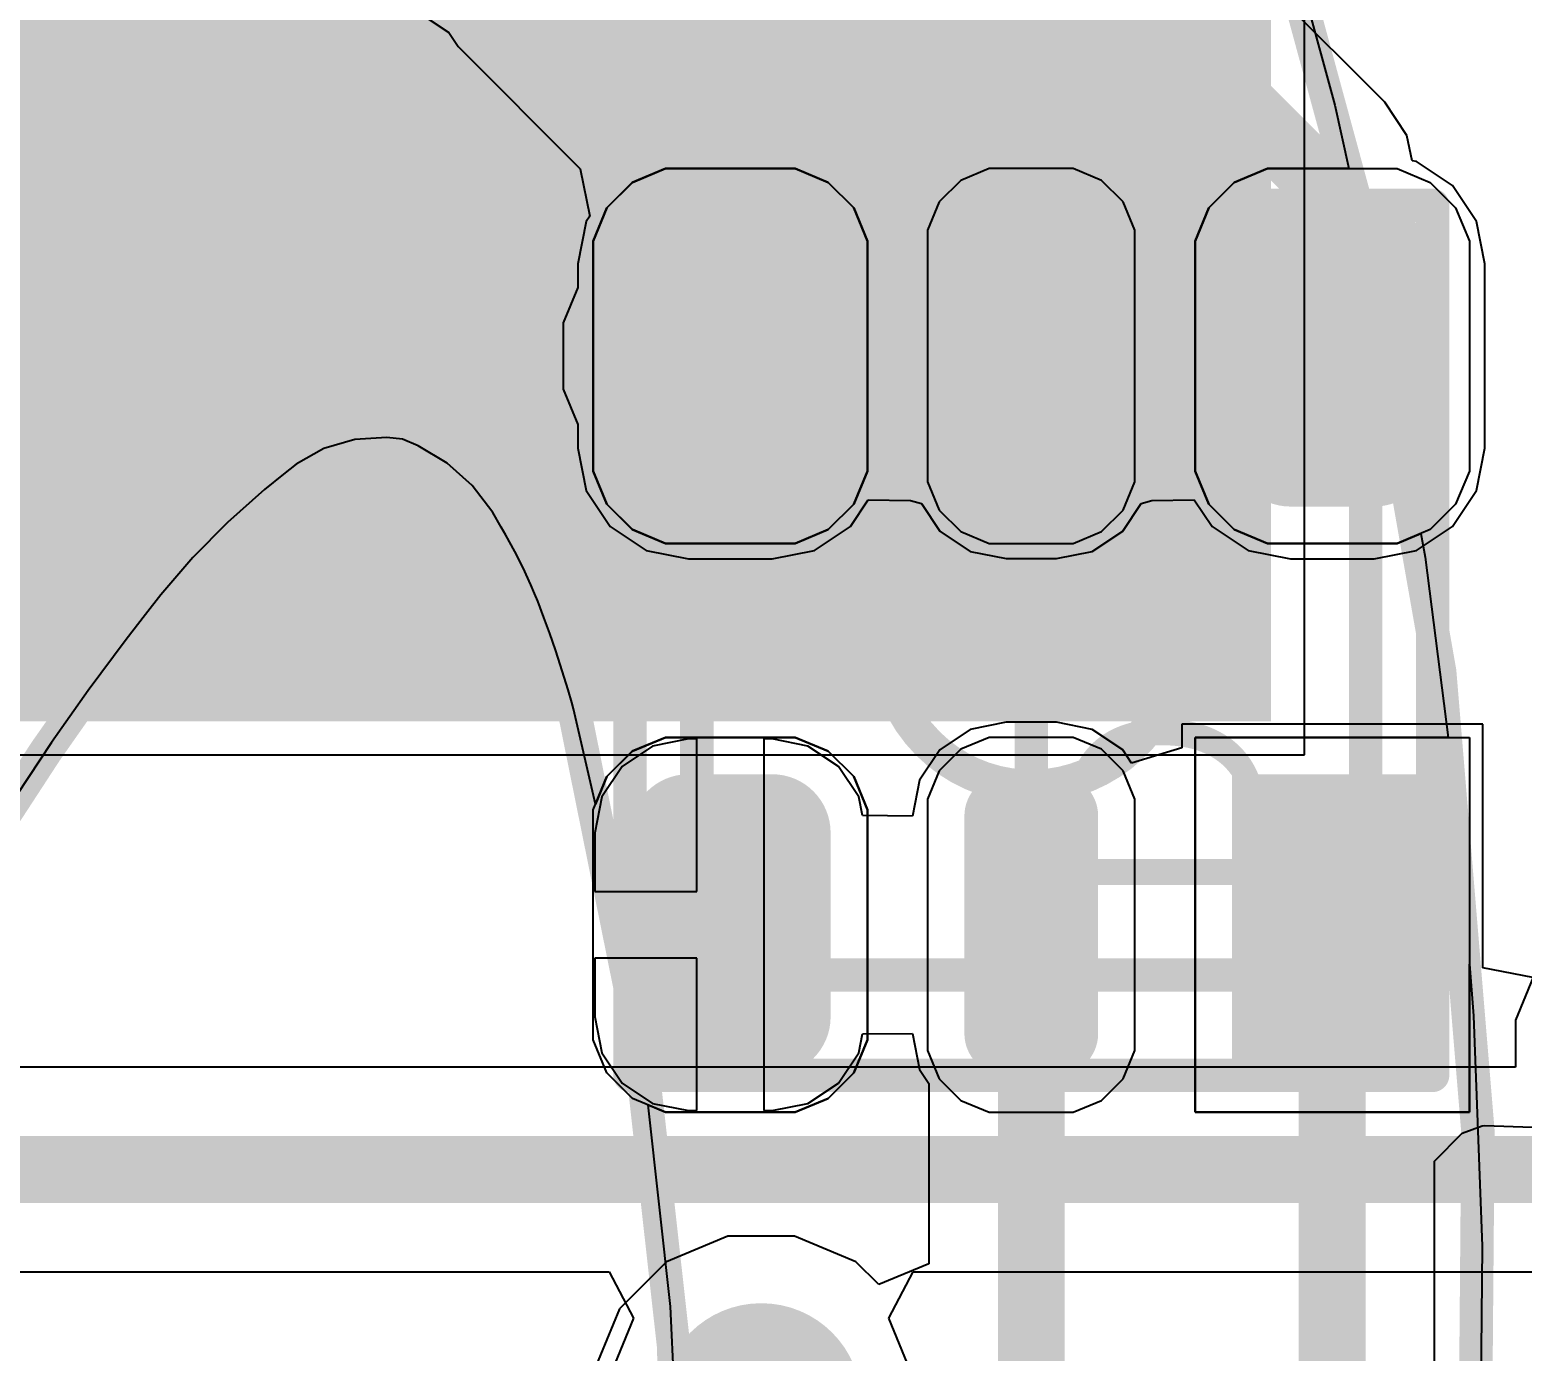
# Model space of a CAD drawing. Header units: inches. Extents: x -52 to 109, y 0 to 35.
# Drawn here: x 54.513 to 58.975, y 14.557 to 18.506 of the extents above; entities that cross this region are included whole.
import ezdxf

# ---------------------------------------------------------------- set-up
doc = ezdxf.new("R2010")
doc.units = ezdxf.units.IN
for name, color, linetype in [('Bottom Layer', 5, 'Continuous'), ('Bottom Solder', 6, 'Continuous'), ('Mechanical 1', 6, 'Continuous'), ('Mechanical 4', 56, 'Continuous'), ('Top Component Outline', 56, 'Continuous'), ('Top Courtyard', 56, 'Continuous'), ('Top Layer', 1, 'Continuous'), ('Top Overlay', 2, 'Continuous'), ('Top Paste', 8, 'Continuous'), ('Top Solder', 216, 'Continuous'), ('Via Holes', 16, 'Continuous')]:
    doc.layers.add(name, color=color, linetype=linetype)
doc.styles.add('Arial', font='', dxfattribs={"height": 0.2})
doc.styles.get('Arial').set_extended_font_data('Arial')

# ---------------------------------------------------------------- blocks, each defined once
blk = doc.blocks.new('APA_RGB_LED_2020_369')
at = {"layer": 'Top Layer'}
h = blk.add_hatch(color=1, dxfattribs=at)
edge = h.paths.add_edge_path()
edge.add_arc((-1.125, 1.025), 0.125, 90, 180)
edge.add_line((-1.25, 1.025), (-1.25, 0.775))
edge.add_arc((-1.125, 0.775), 0.125, 180, 270)
edge.add_line((-1.125, 0.65), (-0.575, 0.65))
edge.add_arc((-0.575, 0.775), 0.125, 270, 360)
edge.add_line((-0.45, 0.775), (-0.45, 1.025))
edge.add_arc((-0.575, 1.025), 0.125, 0, 90)
edge.add_line((-0.575, 1.15), (-1.125, 1.15))
h = blk.add_hatch(color=1, dxfattribs=at)
edge = h.paths.add_edge_path()
edge.add_arc((0.575, 1.025), 0.125, 90, 180)
edge.add_line((0.45, 1.025), (0.45, 0.775))
edge.add_arc((0.575, 0.775), 0.125, 180, 270)
edge.add_line((0.575, 0.65), (1.125, 0.65))
edge.add_arc((1.125, 0.775), 0.125, 270, 360)
edge.add_line((1.25, 0.775), (1.25, 1.025))
edge.add_arc((1.125, 1.025), 0.125, 0, 90)
edge.add_line((1.125, 1.15), (0.575, 1.15))
h = blk.add_hatch(color=1, dxfattribs=at)
edge = h.paths.add_edge_path()
edge.add_arc((-1.175, 0.075), 0.075, 90, 180)
edge.add_line((-1.25, 0.075), (-1.25, -0.075))
edge.add_arc((-1.175, -0.075), 0.075, 180, 270)
edge.add_line((-1.175, -0.15), (-0.525, -0.15))
edge.add_arc((-0.525, -0.075), 0.075, 270, 360)
edge.add_line((-0.45, -0.075), (-0.45, 0.075))
edge.add_arc((-0.525, 0.075), 0.075, 0, 90)
edge.add_line((-0.525, 0.15), (-1.175, 0.15))
h = blk.add_hatch(color=1, dxfattribs=at)
edge = h.paths.add_edge_path()
edge.add_arc((0.525, 0.075), 0.075, 90, 180)
edge.add_line((0.45, 0.075), (0.45, -0.075))
edge.add_arc((0.525, -0.075), 0.075, 180, 270)
edge.add_line((0.525, -0.15), (1.175, -0.15))
edge.add_arc((1.175, -0.075), 0.075, 270, 360)
edge.add_line((1.25, -0.075), (1.25, 0.075))
edge.add_arc((1.175, 0.075), 0.075, 0, 90)
edge.add_line((1.175, 0.15), (0.525, 0.15))
blk.add_hatch(color=1, dxfattribs=at).paths.add_polyline_path([(-1.25, -0.65), (-0.45, -0.65), (-0.45, -1.15), (-1.25, -1.15)])
h = blk.add_hatch(color=1, dxfattribs=at)
edge = h.paths.add_edge_path()
edge.add_arc((0.575, -0.775), 0.125, 90, 180)
edge.add_line((0.45, -0.775), (0.45, -1.025))
edge.add_arc((0.575, -1.025), 0.125, 180, 270)
edge.add_line((0.575, -1.15), (1.125, -1.15))
edge.add_arc((1.125, -1.025), 0.125, 270, 360)
edge.add_line((1.25, -1.025), (1.25, -0.775))
edge.add_arc((1.125, -0.775), 0.125, 0, 90)
edge.add_line((1.125, -0.65), (0.575, -0.65))
at = {"layer": 'Top Paste'}
h = blk.add_hatch(color=8, dxfattribs=at)
edge = h.paths.add_edge_path()
edge.add_arc((-1.125, 1.025), 0.125, 90, 180)
edge.add_line((-1.25, 1.025), (-1.25, 0.775))
edge.add_arc((-1.125, 0.775), 0.125, 180, 270)
edge.add_line((-1.125, 0.65), (-0.575, 0.65))
edge.add_arc((-0.575, 0.775), 0.125, 270, 360)
edge.add_line((-0.45, 0.775), (-0.45, 1.025))
edge.add_arc((-0.575, 1.025), 0.125, 0, 90)
edge.add_line((-0.575, 1.15), (-1.125, 1.15))
h = blk.add_hatch(color=8, dxfattribs=at)
edge = h.paths.add_edge_path()
edge.add_arc((0.575, 1.025), 0.125, 90, 180)
edge.add_line((0.45, 1.025), (0.45, 0.775))
edge.add_arc((0.575, 0.775), 0.125, 180, 270)
edge.add_line((0.575, 0.65), (1.125, 0.65))
edge.add_arc((1.125, 0.775), 0.125, 270, 360)
edge.add_line((1.25, 0.775), (1.25, 1.025))
edge.add_arc((1.125, 1.025), 0.125, 0, 90)
edge.add_line((1.125, 1.15), (0.575, 1.15))
h = blk.add_hatch(color=8, dxfattribs=at)
edge = h.paths.add_edge_path()
edge.add_arc((-1.175, 0.075), 0.075, 90, 180)
edge.add_line((-1.25, 0.075), (-1.25, -0.075))
edge.add_arc((-1.175, -0.075), 0.075, 180, 270)
edge.add_line((-1.175, -0.15), (-0.525, -0.15))
edge.add_arc((-0.525, -0.075), 0.075, 270, 360)
edge.add_line((-0.45, -0.075), (-0.45, 0.075))
edge.add_arc((-0.525, 0.075), 0.075, 0, 90)
edge.add_line((-0.525, 0.15), (-1.175, 0.15))
h = blk.add_hatch(color=8, dxfattribs=at)
edge = h.paths.add_edge_path()
edge.add_arc((0.525, 0.075), 0.075, 90, 180)
edge.add_line((0.45, 0.075), (0.45, -0.075))
edge.add_arc((0.525, -0.075), 0.075, 180, 270)
edge.add_line((0.525, -0.15), (1.175, -0.15))
edge.add_arc((1.175, -0.075), 0.075, 270, 360)
edge.add_line((1.25, -0.075), (1.25, 0.075))
edge.add_arc((1.175, 0.075), 0.075, 0, 90)
edge.add_line((1.175, 0.15), (0.525, 0.15))
blk.add_hatch(color=8, dxfattribs=at).paths.add_polyline_path([(-1.25, -0.65), (-0.45, -0.65), (-0.45, -1.15), (-1.25, -1.15)])
h = blk.add_hatch(color=8, dxfattribs=at)
edge = h.paths.add_edge_path()
edge.add_arc((0.575, -0.775), 0.125, 90, 180)
edge.add_line((0.45, -0.775), (0.45, -1.025))
edge.add_arc((0.575, -1.025), 0.125, 180, 270)
edge.add_line((0.575, -1.15), (1.125, -1.15))
edge.add_arc((1.125, -1.025), 0.125, 270, 360)
edge.add_line((1.25, -1.025), (1.25, -0.775))
edge.add_arc((1.125, -0.775), 0.125, 0, 90)
edge.add_line((1.125, -0.65), (0.575, -0.65))
at = {"layer": 'Top Solder'}
h = blk.add_hatch(color=216, dxfattribs=at)
edge = h.paths.add_edge_path()
edge.add_arc((-1.125, 1.025), 0.175, 90, 180)
edge.add_line((-1.3, 1.025), (-1.3, 0.775))
edge.add_arc((-1.125, 0.775), 0.175, 180, 270)
edge.add_line((-1.125, 0.6), (-0.575, 0.6))
edge.add_arc((-0.575, 0.775), 0.175, 270, 360)
edge.add_line((-0.4, 0.775), (-0.4, 1.025))
edge.add_arc((-0.575, 1.025), 0.175, 0, 90)
edge.add_line((-0.575, 1.2), (-1.125, 1.2))
h = blk.add_hatch(color=216, dxfattribs=at)
edge = h.paths.add_edge_path()
edge.add_arc((0.575, 1.025), 0.175, 90, 180)
edge.add_line((0.4, 1.025), (0.4, 0.775))
edge.add_arc((0.575, 0.775), 0.175, 180, 270)
edge.add_line((0.575, 0.6), (1.125, 0.6))
edge.add_arc((1.125, 0.775), 0.175, 270, 360)
edge.add_line((1.3, 0.775), (1.3, 1.025))
edge.add_arc((1.125, 1.025), 0.175, 0, 90)
edge.add_line((1.125, 1.2), (0.575, 1.2))
h = blk.add_hatch(color=216, dxfattribs=at)
edge = h.paths.add_edge_path()
edge.add_arc((-1.175, 0.075), 0.125, 90, 180)
edge.add_line((-1.3, 0.075), (-1.3, -0.075))
edge.add_arc((-1.175, -0.075), 0.125, 180, 270)
edge.add_line((-1.175, -0.2), (-0.525, -0.2))
edge.add_arc((-0.525, -0.075), 0.125, 270, 360)
edge.add_line((-0.4, -0.075), (-0.4, 0.075))
edge.add_arc((-0.525, 0.075), 0.125, 0, 90)
edge.add_line((-0.525, 0.2), (-1.175, 0.2))
h = blk.add_hatch(color=216, dxfattribs=at)
edge = h.paths.add_edge_path()
edge.add_arc((0.525, 0.075), 0.125, 90, 180)
edge.add_line((0.4, 0.075), (0.4, -0.075))
edge.add_arc((0.525, -0.075), 0.125, 180, 270)
edge.add_line((0.525, -0.2), (1.175, -0.2))
edge.add_arc((1.175, -0.075), 0.125, 270, 360)
edge.add_line((1.3, -0.075), (1.3, 0.075))
edge.add_arc((1.175, 0.075), 0.125, 0, 90)
edge.add_line((1.175, 0.2), (0.525, 0.2))
blk.add_hatch(color=216, dxfattribs=at).paths.add_polyline_path([(-1.3, -0.6), (-0.4, -0.6), (-0.4, -1.2), (-1.3, -1.2)])
h = blk.add_hatch(color=216, dxfattribs=at)
edge = h.paths.add_edge_path()
edge.add_arc((0.575, -0.775), 0.175, 90, 180)
edge.add_line((0.4, -0.775), (0.4, -1.025))
edge.add_arc((0.575, -1.025), 0.175, 180, 270)
edge.add_line((0.575, -1.2), (1.125, -1.2))
edge.add_arc((1.125, -1.025), 0.175, 270, 360)
edge.add_line((1.3, -1.025), (1.3, -0.775))
edge.add_arc((1.125, -0.775), 0.175, 0, 90)
edge.add_line((1.125, -0.6), (0.575, -0.6))
at = {"layer": 'Top Component Outline'}
for points in [[(-1, 1, 0.1, 0.1, 0), (1, 1, 0.1, 0.1, 0)], [(-1, 1, 0.1, 0.1, 0), (-1, -1, 0.1, 0.1, 0)], [(1, 1, 0.1, 0.1, 0), (1, -1, 0.1, 0.1, 0)], [(-1, -1, 0.1, 0.1, 0), (1, -1, 0.1, 0.1, 0)]]:
    blk.add_lwpolyline(points, format="xyseb", dxfattribs=at)
for points in [[(-1.025, 1, 0.05, 0.05, 1), (-0.975, 1, 0.05, 0.05, 1)], [(-1.025, 1, 0.05, 0.05, 1), (-0.975, 1, 0.05, 0.05, 1)], [(0.975, 1, 0.05, 0.05, 1), (1.025, 1, 0.05, 0.05, 1)], [(0.975, 1, 0.05, 0.05, 1), (1.025, 1, 0.05, 0.05, 1)], [(-1.025, -1, 0.05, 0.05, 1), (-0.975, -1, 0.05, 0.05, 1)], [(-1.025, -1, 0.05, 0.05, 1), (-0.975, -1, 0.05, 0.05, 1)], [(0.975, -1, 0.05, 0.05, 1), (1.025, -1, 0.05, 0.05, 1)], [(0.975, -1, 0.05, 0.05, 1), (1.025, -1, 0.05, 0.05, 1)]]:
    blk.add_lwpolyline(points, format="xyseb", close=True, dxfattribs=at)
at = {"layer": 'Top Courtyard'}
for points in [[(-1.3, 1.2, 0.1, 0.1, 0), (-1.3, -1.2, 0.1, 0.1, 0)], [(-1.3, 1.2, 0.1, 0.1, 0), (1.3, 1.2, 0.1, 0.1, 0)], [(1.3, 1.2, 0.1, 0.1, 0), (1.3, -1.2, 0.1, 0.1, 0)], [(0, 0.5, 0.1, 0.1, 0), (0, -0.5, 0.1, 0.1, 0)], [(-0.5, 0, 0.1, 0.1, 0), (0.5, 0, 0.1, 0.1, 0)], [(-1.3, -1.2, 0.1, 0.1, 0), (1.3, -1.2, 0.1, 0.1, 0)]]:
    blk.add_lwpolyline(points, format="xyseb", dxfattribs=at)
for points in [[(-1.325, 1.2, 0.05, 0.05, 1), (-1.275, 1.2, 0.05, 0.05, 1)], [(-1.325, 1.2, 0.05, 0.05, 1), (-1.275, 1.2, 0.05, 0.05, 1)], [(1.275, 1.2, 0.05, 0.05, 1), (1.325, 1.2, 0.05, 0.05, 1)], [(1.275, 1.2, 0.05, 0.05, 1), (1.325, 1.2, 0.05, 0.05, 1)], [(-0.025, 0.5, 0.05, 0.05, 1), (0.025, 0.5, 0.05, 0.05, 1)], [(-0.525, 0, 0.05, 0.05, 1), (-0.475, 0, 0.05, 0.05, 1)], [(0.475, 0, 0.05, 0.05, 1), (0.525, 0, 0.05, 0.05, 1)], [(-0.025, -0.5, 0.05, 0.05, 1), (0.025, -0.5, 0.05, 0.05, 1)], [(-1.325, -1.2, 0.05, 0.05, 1), (-1.275, -1.2, 0.05, 0.05, 1)], [(-1.325, -1.2, 0.05, 0.05, 1), (-1.275, -1.2, 0.05, 0.05, 1)], [(1.275, -1.2, 0.05, 0.05, 1), (1.325, -1.2, 0.05, 0.05, 1)], [(1.275, -1.2, 0.05, 0.05, 1), (1.325, -1.2, 0.05, 0.05, 1)]]:
    blk.add_lwpolyline(points, format="xyseb", close=True, dxfattribs=at)
at = {"layer": 'Top Overlay'}
for p, q in [((-1.2929, 1.2689), (-1.1937, 1.31)), ((-1.1937, 1.31), (-1.14, 1.31)), ((-1.14, 1.31), (-1.14, 1.31)), ((-1.14, 1.31), (-0.56, 1.31)), ((-0.56, 1.31), (-0.5063, 1.31)), ((-0.5063, 1.31), (-0.4071, 1.2689)), ((0.4071, 1.2689), (0.5063, 1.31)), ((0.5063, 1.31), (0.56, 1.31)), ((0.56, 1.31), (0.56, 1.31)), ((0.56, 1.31), (1.14, 1.31)), ((1.14, 1.31), (1.1937, 1.31)), ((1.1937, 1.31), (1.2929, 1.2689)), ((-1.3689, 1.1929), (-1.2929, 1.2689)), ((-0.4071, 1.2689), (-0.3311, 1.1929)), ((0.3311, 1.1929), (0.4071, 1.2689)), ((1.2929, 1.2689), (1.3689, 1.1929)), ((-1.41, 1.0937), (-1.3689, 1.1929)), ((-0.3311, 1.1929), (-0.29, 1.0937)), ((0.29, 1.0937), (0.3311, 1.1929)), ((1.3689, 1.1929), (1.41, 1.0937)), ((-1.41, 1.04), (-1.41, 1.0937)), ((-0.29, 1.0937), (-0.29, 1.04)), ((0.29, 1.04), (0.29, 1.0937)), ((1.41, 1.0937), (1.41, 1.04)), ((-1.41, 0.76), (-1.41, 1.04)), ((-0.29, 1.04), (-0.29, 1.04)), ((-0.29, 1.04), (-0.29, 0.76)), ((0.29, 0.76), (0.29, 1.04)), ((1.41, 1.04), (1.41, 1.04)), ((1.41, 1.04), (1.41, 0.76)), ((-1.41, 0.76), (-1.41, 0.76)), ((-1.41, 0.7063), (-1.41, 0.76)), ((-0.29, 0.76), (-0.29, 0.7063)), ((0.29, 0.76), (0.29, 0.76)), ((0.29, 0.7063), (0.29, 0.76)), ((1.41, 0.76), (1.41, 0.7063)), ((-1.3689, 0.6071), (-1.41, 0.7063)), ((-0.29, 0.7063), (-0.3311, 0.6071)), ((0.3311, 0.6071), (0.29, 0.7063)), ((1.41, 0.7063), (1.3689, 0.6071)), ((-1.2929, 0.5311), (-1.3689, 0.6071)), ((-0.3311, 0.6071), (-0.4071, 0.5311)), ((0.4071, 0.5311), (0.3311, 0.6071)), ((1.3689, 0.6071), (1.2929, 0.5311)), ((-1.1937, 0.49), (-1.2929, 0.5311)), ((-0.4071, 0.5311), (-0.5063, 0.49)), ((0.5063, 0.49), (0.4071, 0.5311)), ((1.2929, 0.5311), (1.1937, 0.49)), ((-1.14, 0.49), (-1.1937, 0.49)), ((-0.56, 0.49), (-1.14, 0.49)), ((-0.5063, 0.49), (-0.56, 0.49)), ((-0.56, 0.49), (-0.56, 0.49)), ((0.56, 0.49), (0.5063, 0.49)), ((1.14, 0.49), (0.56, 0.49)), ((1.1937, 0.49), (1.14, 0.49)), ((1.14, 0.49), (1.14, 0.49)), ((-1.3103, 0.275), (-1.375, 0.2103)), ((-1.2258, 0.31), (-1.3103, 0.275)), ((-1.18, 0.31), (-1.2258, 0.31)), ((-0.52, 0.31), (-1.18, 0.31)), ((-0.4743, 0.31), (-0.52, 0.31)), ((-0.52, 0.31), (-0.52, 0.31)), ((-0.3897, 0.275), (-0.4743, 0.31)), ((-0.325, 0.2103), (-0.3897, 0.275)), ((0.3897, 0.275), (0.325, 0.2103)), ((0.4742, 0.31), (0.3897, 0.275)), ((0.52, 0.31), (0.4742, 0.31)), ((1.18, 0.31), (0.52, 0.31)), ((1.2258, 0.31), (1.18, 0.31)), ((1.18, 0.31), (1.18, 0.31)), ((1.3103, 0.275), (1.2258, 0.31)), ((1.375, 0.2103), (1.3103, 0.275)), ((-1.375, 0.2103), (-1.41, 0.1258)), ((-0.29, 0.1258), (-0.325, 0.2103)), ((0.325, 0.2103), (0.29, 0.1258)), ((1.41, 0.1258), (1.375, 0.2103)), ((-1.41, 0.1258), (-1.41, 0.08)), ((-0.29, 0.08), (-0.29, 0.1258)), ((0.29, 0.1258), (0.29, 0.08)), ((1.41, 0.08), (1.41, 0.1258)), ((-1.41, 0.08), (-1.41, -0.08)), ((-1.41, 0.08), (-1.41, 0.08)), ((-0.29, -0.08), (-0.29, 0.08)), ((0.29, 0.08), (0.29, -0.08)), ((0.29, 0.08), (0.29, 0.08)), ((1.41, -0.08), (1.41, 0.08)), ((-1.41, -0.08), (-1.41, -0.1257)), ((-0.29, -0.1257), (-0.29, -0.08)), ((-0.29, -0.08), (-0.29, -0.08)), ((0.29, -0.08), (0.29, -0.1257)), ((1.41, -0.1257), (1.41, -0.08)), ((1.41, -0.08), (1.41, -0.08)), ((-1.41, -0.1257), (-1.375, -0.2103)), ((-0.325, -0.2103), (-0.29, -0.1257)), ((0.29, -0.1257), (0.325, -0.2103)), ((1.375, -0.2103), (1.41, -0.1257)), ((-1.375, -0.2103), (-1.3103, -0.275)), ((-0.3897, -0.275), (-0.325, -0.2103)), ((0.325, -0.2103), (0.3897, -0.275)), ((1.3103, -0.275), (1.375, -0.2103)), ((-1.3103, -0.275), (-1.2258, -0.31)), ((-1.2258, -0.31), (-1.18, -0.31)), ((-1.18, -0.31), (-1.18, -0.31)), ((-1.18, -0.31), (-0.52, -0.31)), ((-0.52, -0.31), (-0.4743, -0.31)), ((-0.4743, -0.31), (-0.3897, -0.275)), ((0.3897, -0.275), (0.4742, -0.31)), ((0.4742, -0.31), (0.52, -0.31)), ((0.52, -0.31), (0.52, -0.31)), ((0.52, -0.31), (1.18, -0.31)), ((1.18, -0.31), (1.2258, -0.31)), ((1.2258, -0.31), (1.3103, -0.275)), ((-1.41, -1.31), (-1.41, -0.49)), ((-1.41, -0.49), (-0.29, -0.49)), ((-0.29, -0.49), (-0.29, -1.31)), ((0.4071, -0.5311), (0.5063, -0.49)), ((0.5063, -0.49), (0.56, -0.49)), ((0.56, -0.49), (0.56, -0.49)), ((0.56, -0.49), (1.14, -0.49)), ((1.14, -0.49), (1.1937, -0.49)), ((1.1937, -0.49), (1.2929, -0.5311)), ((0.3311, -0.6071), (0.4071, -0.5311)), ((1.2929, -0.5311), (1.3689, -0.6071)), ((0.29, -0.7063), (0.3311, -0.6071)), ((1.3689, -0.6071), (1.41, -0.7063)), ((0.29, -0.76), (0.29, -0.7063)), ((1.41, -0.7063), (1.41, -0.76)), ((0.29, -1.04), (0.29, -0.76)), ((1.41, -0.76), (1.41, -0.76)), ((1.41, -0.76), (1.41, -1.04)), ((0.29, -1.04), (0.29, -1.04)), ((0.29, -1.0937), (0.29, -1.04)), ((1.41, -1.04), (1.41, -1.0937)), ((0.3311, -1.1929), (0.29, -1.0937)), ((1.41, -1.0937), (1.3689, -1.1929)), ((0.4071, -1.2689), (0.3311, -1.1929)), ((1.3689, -1.1929), (1.2929, -1.2689)), ((0.5063, -1.31), (0.4071, -1.2689)), ((1.2929, -1.2689), (1.1937, -1.31)), ((-0.29, -1.31), (-1.41, -1.31)), ((0.56, -1.31), (0.5063, -1.31)), ((1.14, -1.31), (0.56, -1.31)), ((1.1937, -1.31), (1.14, -1.31)), ((1.14, -1.31), (1.14, -1.31))]:
    blk.add_line(p, q, dxfattribs=at)
at = {"layer": 'Top Courtyard', "style": 'Arial'}
blk.add_text('D43', height=0.6, dxfattribs=at).set_placement((-0.8, -0.7))

msp = doc.modelspace()

# ---------------------------------------------------------------- hatches: boundary and pattern name
at = {"layer": 'Bottom Layer'}
msp.add_hatch(color=5, dxfattribs=at).paths.add_polyline_path([(34.1741, 21.4887), (58.1741, 21.4887), (58.1741, 16.4887), (34.1741, 16.4887)])
h = msp.add_hatch(color=5, dxfattribs=at)
edge = h.paths.add_edge_path()
edge.add_arc((56.6075, 17.531), 0.3, 0, 360)
h = msp.add_hatch(color=5, dxfattribs=at)
edge = h.paths.add_edge_path()
edge.add_arc((56.7, 14.4), 0.3, 0, 360)
at = {"layer": 'Bottom Solder'}
msp.add_hatch(color=6, dxfattribs=at).paths.add_polyline_path([(34.1241, 21.5387), (58.2241, 21.5387), (58.2241, 16.4387), (34.1241, 16.4387)])
at = {"layer": 'Top Layer'}
h = msp.add_hatch(color=1, dxfattribs=at)
edge = h.paths.add_edge_path()
edge.add_arc((56.6075, 17.531), 0.3, 0, 360)
h = msp.add_hatch(color=1, dxfattribs=at)
edge = h.paths.add_edge_path()
edge.add_arc((56.7, 14.4), 0.3, 0, 360)
at = {"layer": 'Via Holes'}
h = msp.add_hatch(color=7, dxfattribs=at)
edge = h.paths.add_edge_path()
edge.add_arc((56.6075, 17.531), 0.15, 0, 360)

# ---------------------------------------------------------------- linework, layer by layer
at = {"layer": 'Bottom Layer'}
for p, q in [((58.3241, 16.3387), (58.3241, 18.8887)), ((54.2449, 16.3387), (58.3241, 16.3387)), ((59.0311, 15.73), (58.955, 15.5462)), ((58.955, 15.5462), (58.955, 15.4059)), ((58.955, 15.4059), (51.15, 15.4059)), ((51.5, 14.7941), (56.2456, 14.7941)), ((56.2456, 14.7941), (56.3185, 14.6549)), ((57.0815, 14.6549), (57.1544, 14.7941)), ((57.1544, 14.7941), (59.1082, 14.7941)), ((56.3185, 14.6549), (56.2543, 14.5)), ((57.1457, 14.5), (57.0815, 14.6549))]:
    msp.add_line(p, q, dxfattribs=at)
msp.add_lwpolyline([(51.15, 15.1, 0.2, 0.2, 0), (59.1082, 15.1, 0.2, 0.2, 0)], format="xyseb", dxfattribs=at)
at = {"layer": 'Mechanical 1'}
for points in [[(57.1042, 16.8481, 0.1, 0.1, -0.303346), (57.5075, 17.1175, 0.1, 0.1, 0)], [(57.5075, 17.1175, 0.1, 0.1, -0.198913), (57.8161, 16.9897, 0.1, 0.1, 0)], [(57.8161, 16.9897, 0.1, 0.1, -0.198912), (57.944, 16.681, 0.1, 0.1, 0)], [(57.1988, 16.3724, 0.1, 0.1, -0.303346), (57.1042, 16.8481, 0.1, 0.1, 0)], [(57.944, 16.681, 0.1, 0.1, -0.303348), (57.6745, 16.2778, 0.1, 0.1, 0)], [(57.6745, 16.2778, 0.1, 0.1, -0.303347), (57.1988, 16.3724, 0.1, 0.1, 0)]]:
    msp.add_lwpolyline(points, format="xyseb", dxfattribs=at)
for points in [[(57.4825, 17.1175, 0.05, 0.05, 1), (57.5325, 17.1175, 0.05, 0.05, 1)], [(57.4825, 17.1175, 0.05, 0.05, 1), (57.5325, 17.1175, 0.05, 0.05, 1)], [(57.7911, 16.9897, 0.05, 0.05, 1), (57.8411, 16.9897, 0.05, 0.05, 1)], [(57.7911, 16.9897, 0.05, 0.05, 1), (57.8411, 16.9897, 0.05, 0.05, 1)], [(57.0792, 16.8481, 0.05, 0.05, 1), (57.1292, 16.8481, 0.05, 0.05, 1)], [(57.0792, 16.8481, 0.05, 0.05, 1), (57.1292, 16.8481, 0.05, 0.05, 1)], [(57.919, 16.681, 0.05, 0.05, 1), (57.969, 16.681, 0.05, 0.05, 1)], [(57.919, 16.681, 0.05, 0.05, 1), (57.969, 16.681, 0.05, 0.05, 1)], [(57.1738, 16.3724, 0.05, 0.05, 1), (57.2238, 16.3724, 0.05, 0.05, 1)], [(57.1738, 16.3724, 0.05, 0.05, 1), (57.2238, 16.3724, 0.05, 0.05, 1)], [(57.6495, 16.2778, 0.05, 0.05, 1), (57.6995, 16.2778, 0.05, 0.05, 1)], [(57.6495, 16.2778, 0.05, 0.05, 1), (57.6995, 16.2778, 0.05, 0.05, 1)]]:
    msp.add_lwpolyline(points, format="xyseb", close=True, dxfattribs=at)
at = {"layer": 'Mechanical 4'}
for points in [[(58.1278, 19.2741, 0.1, 0.1, -0.091615), (58.8316, 13.8358, 0.1, 0.1, 0)], [(55.2718, 17.1788, 0.1, 0.1, -0.228478), (55.6281, 17.2834, 0.1, 0.1, 0)], [(55.6281, 17.2834, 0.1, 0.1, -0.18803), (55.9229, 17.0205, 0.1, 0.1, 0)], [(54.859, 16.7596, 0.1, 0.1, -0.065473), (55.2718, 17.1788, 0.1, 0.1, 0)], [(55.9229, 17.0205, 0.1, 0.1, -0.036819), (56.0223, 16.8225, 0.1, 0.1, 0)], [(56.0223, 16.8225, 0.1, 0.1, -0.020742), (56.0935, 16.6291, 0.1, 0.1, 0)], [(54.4222, 16.1376, 0.1, 0.1, -0.025697), (54.859, 16.7596, 0.1, 0.1, 0)], [(56.0935, 16.6291, 0.1, 0.1, -0.008584), (56.1395, 16.4771, 0.1, 0.1, 0)], [(56.1395, 16.4771, 0.1, 0.1, -0.066388), (56.4601, 13.6047, 0.1, 0.1, 0)]]:
    msp.add_lwpolyline(points, format="xyseb", dxfattribs=at)
for points in [[(55.6031, 17.2834, 0.05, 0.05, 1), (55.6531, 17.2834, 0.05, 0.05, 1)], [(55.6031, 17.2834, 0.05, 0.05, 1), (55.6531, 17.2834, 0.05, 0.05, 1)], [(55.2468, 17.1788, 0.05, 0.05, 1), (55.2968, 17.1788, 0.05, 0.05, 1)], [(55.2468, 17.1788, 0.05, 0.05, 1), (55.2968, 17.1788, 0.05, 0.05, 1)], [(55.8979, 17.0205, 0.05, 0.05, 1), (55.9479, 17.0205, 0.05, 0.05, 1)], [(55.8979, 17.0205, 0.05, 0.05, 1), (55.9479, 17.0205, 0.05, 0.05, 1)], [(55.9973, 16.8225, 0.05, 0.05, 1), (56.0473, 16.8225, 0.05, 0.05, 1)], [(55.9973, 16.8225, 0.05, 0.05, 1), (56.0473, 16.8225, 0.05, 0.05, 1)], [(54.834, 16.7596, 0.05, 0.05, 1), (54.884, 16.7596, 0.05, 0.05, 1)], [(54.834, 16.7596, 0.05, 0.05, 1), (54.884, 16.7596, 0.05, 0.05, 1)], [(56.0685, 16.6291, 0.05, 0.05, 1), (56.1185, 16.6291, 0.05, 0.05, 1)], [(56.0685, 16.6291, 0.05, 0.05, 1), (56.1185, 16.6291, 0.05, 0.05, 1)], [(56.1145, 16.4771, 0.05, 0.05, 1), (56.1645, 16.4771, 0.05, 0.05, 1)], [(56.1145, 16.4771, 0.05, 0.05, 1), (56.1645, 16.4771, 0.05, 0.05, 1)]]:
    msp.add_lwpolyline(points, format="xyseb", close=True, dxfattribs=at)
at = {"layer": 'Top Layer'}
for p, q in [((58.5647, 18.2893), (57.8486, 19.0055)), ((55.6865, 18.5505), (55.7654, 18.4978)), ((55.7654, 18.4978), (55.7935, 18.4557)), ((55.7935, 18.4557), (56.1588, 18.0904)), ((58.631, 18.1901), (58.5647, 18.2893)), ((58.5647, 18.2893), (58.5647, 18.2893)), ((58.646, 18.1148), (58.631, 18.1901)), ((56.1588, 18.0904), (56.1588, 18.0904)), ((56.1588, 18.0904), (56.187, 17.9488)), ((58.6593, 18.1122), (58.646, 18.1148)), ((58.7668, 18.0403), (58.6593, 18.1122)), ((58.8386, 17.9328), (58.7668, 18.0403)), ((56.187, 17.9488), (56.1763, 17.9328)), ((56.1763, 17.9328), (56.1511, 17.806)), ((58.8639, 17.806), (58.8386, 17.9328)), ((56.1511, 17.806), (56.1511, 17.7358)), ((58.8639, 17.256), (58.8639, 17.806)), ((56.1511, 17.7358), (56.1075, 17.6305)), ((56.1075, 17.6305), (56.1075, 17.4316)), ((56.1075, 17.4316), (56.1511, 17.3262)), ((56.1511, 17.3262), (56.1511, 17.256)), ((56.1511, 17.256), (56.1763, 17.1292)), ((58.8386, 17.1292), (58.8639, 17.256)), ((56.1763, 17.1292), (56.2482, 17.0217)), ((56.9668, 17.0217), (57.02, 17.1013)), ((57.02, 17.1013), (57.1467, 17.0992)), ((57.1467, 17.0992), (57.1792, 17.0901)), ((57.8358, 17.0901), (57.8683, 17.0992)), ((57.8683, 17.0992), (57.995, 17.1013)), ((57.995, 17.1013), (58.0482, 17.0217)), ((58.7668, 17.0217), (58.8386, 17.1292)), ((57.1792, 17.0901), (57.2342, 17.0078)), ((57.7808, 17.0078), (57.8358, 17.0901)), ((56.2482, 17.0217), (56.3557, 16.9499)), ((56.8593, 16.9499), (56.9668, 17.0217)), ((57.2342, 17.0078), (57.3252, 16.947)), ((57.6898, 16.947), (57.7808, 17.0078)), ((58.0482, 17.0217), (58.1557, 16.9499)), ((58.6593, 16.9499), (58.7668, 17.0217)), ((56.3557, 16.9499), (56.4825, 16.9247)), ((56.4825, 16.9247), (56.7325, 16.9247)), ((56.7325, 16.9247), (56.8593, 16.9499)), ((57.3252, 16.947), (57.4325, 16.9257)), ((57.4325, 16.9257), (57.5825, 16.9257)), ((57.5825, 16.9257), (57.6898, 16.947)), ((58.1557, 16.9499), (58.2825, 16.9247)), ((58.2825, 16.9247), (58.5325, 16.9247)), ((58.5325, 16.9247), (58.6593, 16.9499)), ((57.4325, 16.4364), (57.3252, 16.4151)), ((57.5825, 16.4364), (57.4325, 16.4364)), ((57.6898, 16.4151), (57.5825, 16.4364)), ((58.8575, 16.431), (57.9575, 16.431)), ((57.9575, 16.431), (57.9575, 16.3598)), ((58.8575, 15.7028), (58.8575, 16.431)), ((56.4825, 16.3864), (56.3752, 16.3651)), ((56.5075, 16.3864), (56.4825, 16.3864)), ((56.5075, 15.931), (56.5075, 16.3864)), ((56.7325, 16.3864), (56.7075, 16.3864)), ((56.7075, 16.3864), (56.7075, 15.831)), ((56.8398, 16.3651), (56.7325, 16.3864)), ((57.3252, 16.4151), (57.2342, 16.3543)), ((57.7808, 16.3543), (57.6898, 16.4151)), ((56.3752, 16.3651), (56.2842, 16.3043)), ((56.9308, 16.3043), (56.8398, 16.3651)), ((57.2342, 16.3543), (57.1734, 16.2633)), ((57.8075, 16.3143), (57.7808, 16.3543)), ((57.9575, 16.3598), (57.8075, 16.3143)), ((56.2842, 16.3043), (56.2234, 16.2133)), ((56.9915, 16.2133), (56.9308, 16.3043)), ((57.1734, 16.2633), (57.1521, 16.156)), ((56.2234, 16.2133), (56.2021, 16.106)), ((57.0027, 16.1574), (56.9915, 16.2133)), ((57.1521, 16.156), (57.0027, 16.1574)), ((56.2021, 16.106), (56.2021, 15.931)), ((56.2021, 15.931), (56.5075, 15.931)), ((56.7075, 15.831), (56.7075, 15.2756)), ((56.5075, 15.731), (56.2021, 15.731)), ((56.2021, 15.731), (56.2021, 15.556)), ((56.5075, 15.2756), (56.5075, 15.731)), ((59.0075, 15.673), (58.8575, 15.7028)), ((56.2021, 15.556), (56.2234, 15.4487)), ((56.9915, 15.4487), (57.0027, 15.5047)), ((57.0027, 15.5047), (57.1521, 15.506)), ((57.1521, 15.506), (57.1734, 15.3987)), ((56.2234, 15.4487), (56.2842, 15.3578)), ((56.9308, 15.3578), (56.9915, 15.4487)), ((57.1734, 15.3987), (57.2016, 15.3566)), ((56.2842, 15.3578), (56.3752, 15.297)), ((56.8398, 15.297), (56.9308, 15.3578)), ((57.2016, 15.3566), (57.2016, 14.8176)), ((56.3752, 15.297), (56.4825, 15.2756)), ((56.4825, 15.2756), (56.5075, 15.2756)), ((56.7075, 15.2756), (56.7325, 15.2756)), ((56.7325, 15.2756), (56.8398, 15.297)), ((58.7963, 15.2079), (58.8556, 15.2303)), ((58.8556, 15.2303), (58.8634, 15.2308)), ((58.8634, 15.2308), (59.0053, 15.2258)), ((58.7134, 15.125), (58.7963, 15.2079)), ((58.7134, 14.1548), (58.7134, 15.125)), ((56.6005, 14.9), (56.4168, 14.8239)), ((56.7995, 14.9), (56.6005, 14.9)), ((56.9832, 14.8239), (56.7995, 14.9)), ((56.4168, 14.8239), (56.2761, 14.6832)), ((57.0516, 14.7555), (56.9832, 14.8239)), ((57.2016, 14.8176), (57.0516, 14.7555)), ((56.2761, 14.6832), (56.2, 14.4995))]:
    msp.add_line(p, q, dxfattribs=at)
for points in [[(57.6323, 18.7892, 0.2, 0.2, 0), (58.3484, 18.073, 0.2, 0.2, 0)], [(56.0098, 18.672, 0.2, 0.2, 0), (56.3751, 18.3067, 0.2, 0.2, 0)], [(56.3751, 18.3067, 0.2, 0.2, 0), (57.1964, 18.3067, 0.2, 0.2, 0)], [(57.1964, 18.3067, 0.2, 0.2, 0), (57.4746, 18.0285, 0.2, 0.2, 0)], [(58.3484, 17.5901, 0.2, 0.2, 0), (58.3484, 18.073, 0.2, 0.2, 0)], [(57.4746, 17.5639, 0.2, 0.2, 0), (57.4746, 18.0285, 0.2, 0.2, 0)], [(58.3484, 17.5901, 0.2, 0.2, 0), (58.4075, 17.531, 0.2, 0.2, 0)], [(57.4746, 17.5639, 0.2, 0.2, 0), (57.5075, 17.531, 0.2, 0.2, 0)], [(57.5075, 13.9061, 0.2, 0.2, 0), (57.5075, 15.831, 0.2, 0.2, 0)], [(58.4075, 13.6561, 0.2, 0.2, 0), (58.4075, 15.831, 0.2, 0.2, 0)]]:
    msp.add_lwpolyline(points, format="xyseb", dxfattribs=at)
for points in [[(56.3251, 18.3067, 0.1, 0.1, 1), (56.4251, 18.3067, 0.1, 0.1, 1)], [(56.3251, 18.3067, 0.1, 0.1, 1), (56.4251, 18.3067, 0.1, 0.1, 1)], [(57.1464, 18.3067, 0.1, 0.1, 1), (57.2464, 18.3067, 0.1, 0.1, 1)], [(57.1464, 18.3067, 0.1, 0.1, 1), (57.2464, 18.3067, 0.1, 0.1, 1)], [(58.2984, 18.073, 0.1, 0.1, 1), (58.3984, 18.073, 0.1, 0.1, 1)], [(58.2984, 18.073, 0.1, 0.1, 1), (58.3984, 18.073, 0.1, 0.1, 1)], [(57.4246, 18.0285, 0.1, 0.1, 1), (57.5246, 18.0285, 0.1, 0.1, 1)], [(57.4246, 18.0285, 0.1, 0.1, 1), (57.5246, 18.0285, 0.1, 0.1, 1)], [(58.2984, 17.5901, 0.1, 0.1, 1), (58.3984, 17.5901, 0.1, 0.1, 1)], [(58.2984, 17.5901, 0.1, 0.1, 1), (58.3984, 17.5901, 0.1, 0.1, 1)], [(57.4246, 17.5639, 0.1, 0.1, 1), (57.5246, 17.5639, 0.1, 0.1, 1)], [(57.4246, 17.5639, 0.1, 0.1, 1), (57.5246, 17.5639, 0.1, 0.1, 1)], [(57.4575, 17.531, 0.1, 0.1, 1), (57.5575, 17.531, 0.1, 0.1, 1)], [(58.3575, 17.531, 0.1, 0.1, 1), (58.4575, 17.531, 0.1, 0.1, 1)], [(57.4575, 15.831, 0.1, 0.1, 1), (57.5575, 15.831, 0.1, 0.1, 1)], [(58.3575, 15.831, 0.1, 0.1, 1), (58.4575, 15.831, 0.1, 0.1, 1)]]:
    msp.add_lwpolyline(points, format="xyseb", close=True, dxfattribs=at)
at = {"layer": 'Top Overlay'}
for p, q in [((58.2342, 18.9459), (58.4151, 18.2808)), ((58.4151, 18.2808), (58.4575, 18.091)), ((56.4138, 18.091), (56.3145, 18.0499)), ((56.8012, 18.091), (56.4138, 18.091)), ((56.9004, 18.0499), (56.8012, 18.091)), ((57.3817, 18.091), (57.2972, 18.056)), ((57.6332, 18.091), (57.3817, 18.091)), ((57.7178, 18.056), (57.6332, 18.091)), ((58.2138, 18.091), (58.1145, 18.0499)), ((58.4575, 18.091), (58.2138, 18.091)), ((56.3145, 18.0499), (56.2386, 17.974)), ((56.9764, 17.974), (56.9004, 18.0499)), ((57.2972, 18.056), (57.2325, 17.9913)), ((57.7825, 17.9913), (57.7178, 18.056)), ((58.1145, 18.0499), (58.0386, 17.974)), ((57.2325, 17.9913), (57.1975, 17.9068)), ((57.8175, 17.9068), (57.7825, 17.9913)), ((56.2386, 17.974), (56.1975, 17.8747)), ((57.0175, 17.8747), (56.9764, 17.974)), ((58.0386, 17.974), (57.9975, 17.8747)), ((57.1975, 17.9068), (57.1975, 17.861)), ((57.8175, 17.861), (57.8175, 17.9068)), ((56.1975, 17.8747), (56.1975, 17.821)), ((57.0175, 17.821), (57.0175, 17.8747)), ((57.1975, 17.861), (57.1975, 17.201)), ((57.8175, 17.201), (57.8175, 17.861)), ((57.9975, 17.8747), (57.9975, 17.821)), ((56.1975, 17.821), (56.1975, 17.241)), ((57.0175, 17.241), (57.0175, 17.821)), ((57.9975, 17.821), (57.9975, 17.241)), ((55.4844, 17.2819), (55.3924, 17.2549)), ((55.58, 17.2878), (55.4844, 17.2819)), ((55.6277, 17.2826), (55.58, 17.2878)), ((55.6742, 17.2628), (55.6277, 17.2826)), ((55.6277, 17.2826), (55.6277, 17.2826)), ((55.3924, 17.2549), (55.3088, 17.2081)), ((55.7606, 17.2107), (55.6742, 17.2628)), ((56.1975, 17.241), (56.1975, 17.1873)), ((57.0175, 17.1873), (57.0175, 17.241)), ((57.9975, 17.241), (57.9975, 17.1873)), ((55.3088, 17.2081), (55.2715, 17.178)), ((55.836, 17.1435), (55.7606, 17.2107)), ((56.1975, 17.1873), (56.2386, 17.0881)), ((56.9764, 17.0881), (57.0175, 17.1873)), ((57.1975, 17.201), (57.1975, 17.1553)), ((57.8175, 17.1553), (57.8175, 17.201)), ((57.9975, 17.1873), (58.0386, 17.0881)), ((55.2715, 17.178), (55.2141, 17.1317)), ((55.8976, 17.0636), (55.836, 17.1435)), ((57.1975, 17.1553), (57.2325, 17.0707)), ((57.7825, 17.0707), (57.8175, 17.1553)), ((55.2141, 17.1317), (55.104, 17.0337)), ((55.9225, 17.0197), (55.8976, 17.0636)), ((56.2386, 17.0881), (56.3145, 17.0121)), ((56.9004, 17.0121), (56.9764, 17.0881)), ((57.2325, 17.0707), (57.2972, 17.006)), ((57.7178, 17.006), (57.7825, 17.0707)), ((58.0386, 17.0881), (58.1145, 17.0121)), ((55.104, 17.0337), (55.0005, 16.9286)), ((55.9365, 16.9958), (55.9225, 17.0197)), ((56.3145, 17.0121), (56.4138, 16.971)), ((56.8012, 16.971), (56.9004, 17.0121)), ((57.2972, 17.006), (57.3817, 16.971)), ((57.6332, 16.971), (57.7178, 17.006)), ((58.1145, 17.0121), (58.2138, 16.971)), ((55.9632, 16.9472), (55.9365, 16.9958)), ((56.4138, 16.971), (56.8012, 16.971)), ((57.3817, 16.971), (57.6332, 16.971)), ((58.2138, 16.971), (58.6012, 16.971)), ((58.6012, 16.971), (58.6724, 17.0005)), ((58.6724, 17.0005), (58.6849, 16.9294)), ((55.0005, 16.9286), (54.9041, 16.817)), ((55.988, 16.8976), (55.9632, 16.9472)), ((58.6849, 16.9294), (58.7545, 16.391)), ((56.011, 16.8472), (55.988, 16.8976)), ((56.0218, 16.8216), (56.011, 16.8472)), ((54.9041, 16.817), (54.8587, 16.7589)), ((56.0316, 16.7978), (56.0218, 16.8216)), ((56.0503, 16.7498), (56.0316, 16.7978)), ((54.8587, 16.7589), (54.8006, 16.6837)), ((54.8587, 16.7589), (54.8587, 16.7589)), ((56.0681, 16.7014), (56.0503, 16.7498)), ((56.0849, 16.6527), (56.0681, 16.7014)), ((54.8006, 16.6837), (54.6874, 16.531)), ((56.0929, 16.6282), (56.0849, 16.6527)), ((56.099, 16.6093), (56.0929, 16.6282)), ((56.0929, 16.6282), (56.0929, 16.6282)), ((56.1108, 16.5714), (56.099, 16.6093)), ((56.1223, 16.5334), (56.1108, 16.5714)), ((54.6874, 16.531), (54.5781, 16.3754)), ((56.1334, 16.4953), (56.1223, 16.5334)), ((56.1389, 16.4762), (56.1334, 16.4953)), ((56.2046, 16.1919), (56.1389, 16.4762)), ((56.4138, 16.391), (56.3145, 16.3499)), ((56.8012, 16.391), (56.4138, 16.391)), ((56.9004, 16.3499), (56.8012, 16.391)), ((57.3817, 16.391), (57.2972, 16.356)), ((57.6332, 16.391), (57.3817, 16.391)), ((57.7178, 16.356), (57.6332, 16.391)), ((58.7545, 16.391), (57.9975, 16.391)), ((57.9975, 16.391), (57.9975, 15.271)), ((54.5781, 16.3754), (54.4729, 16.2171)), ((56.3145, 16.3499), (56.2386, 16.274)), ((56.9764, 16.274), (56.9004, 16.3499)), ((57.2972, 16.356), (57.2325, 16.2913)), ((57.7825, 16.2913), (57.7178, 16.356)), ((57.2325, 16.2913), (57.1975, 16.2068)), ((57.8175, 16.2068), (57.7825, 16.2913)), ((56.2386, 16.274), (56.2046, 16.1919)), ((57.0175, 16.1747), (56.9764, 16.274)), ((57.1975, 16.2068), (57.1975, 16.161)), ((57.8175, 16.161), (57.8175, 16.2068)), ((57.0175, 16.121), (57.0175, 16.1747)), ((57.1975, 16.161), (57.1975, 15.501)), ((57.8175, 15.501), (57.8175, 16.161)), ((57.0175, 15.541), (57.0175, 16.121)), ((58.8175, 15.271), (58.8175, 15.713)), ((58.8175, 15.713), (58.8303, 15.5589)), ((57.0175, 15.4873), (57.0175, 15.541)), ((58.8303, 15.5589), (58.8559, 14.8701)), ((56.9764, 15.3881), (57.0175, 15.4873)), ((57.1975, 15.501), (57.1975, 15.4553)), ((57.8175, 15.4553), (57.8175, 15.501)), ((57.1975, 15.4553), (57.2325, 15.3707)), ((57.7825, 15.3707), (57.8175, 15.4553)), ((56.9004, 15.3121), (56.9764, 15.3881)), ((57.2325, 15.3707), (57.2972, 15.306)), ((57.7178, 15.306), (57.7825, 15.3707)), ((56.8012, 15.271), (56.9004, 15.3121)), ((56.4288, 14.6903), (56.3615, 15.2927)), ((56.3615, 15.2927), (56.4138, 15.271)), ((56.4138, 15.271), (56.8012, 15.271)), ((57.2972, 15.306), (57.3817, 15.271)), ((57.3817, 15.271), (57.6332, 15.271)), ((57.6332, 15.271), (57.7178, 15.306)), ((57.9975, 15.271), (58.8175, 15.271)), ((58.8559, 14.8701), (58.8499, 14.1809)), ((56.455, 14.1066), (56.4288, 14.6903))]:
    msp.add_line(p, q, dxfattribs=at)

# ---------------------------------------------------------------- block references
at = {"rotation": 90}
msp.add_blockref('APA_RGB_LED_2020_369', (57.5075, 16.681), dxfattribs=at)

doc.saveas('drawing.dxf')
